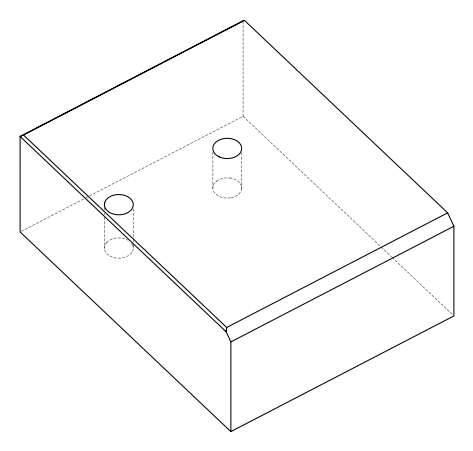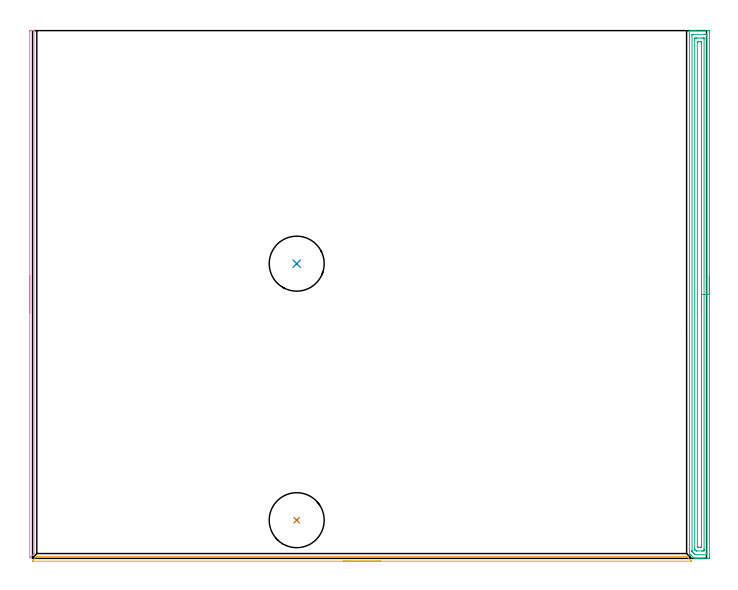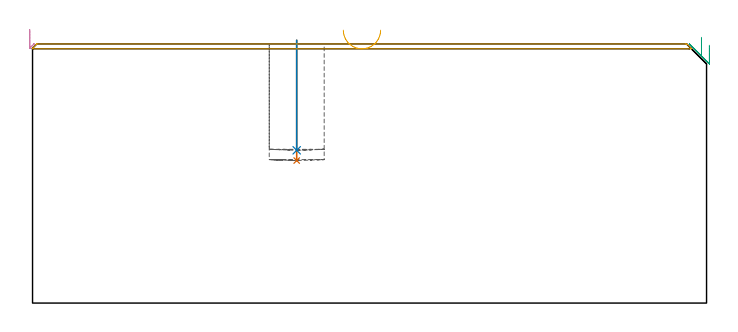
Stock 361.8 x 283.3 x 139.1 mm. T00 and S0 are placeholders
(PLAN: 5 operations, 1 tool changes, 15.2 min)
(1 INDEXABLE_INSERT_DRILL_BLIND_HOLE_FROM_SOLID | STEP1POCKET | NXT0302_030 | 0.26 min | 42522 mm3)
(2 INDEXABLE_INSERT_DRILL_BLIND_HOLE_FROM_SOLID_1 | STEP1POCKET_1 | NXT0302_030 | 0.24 min | 38765 mm3)
(3 AREA_MILL | FG_CHAMFER_SURFACE | UGT0205_001 | 9.3 min | 16218 mm3)
(4 AREA_MILL_1 | FG_CHAMFER_SURFACE_1 | UGT0205_001 | 2.41 min | 749 mm3)
(5 AREA_MILL_2 | FG_CHAMFER_SURFACE_2 | UGT0205_001 | 2.97 min | 1188 mm3)
(TOOL NXT0302_030 | Index. Insert Drill 29.5mm [880-D2950L32-03] | D29.5 PA176 FL89 Z2)
(TOOL UGT0205_001 | Chamfer Mill 20 x 3 x 45 deg. | D20 FL50 Z2)
(OP 1 INDEXABLE_INSERT_DRILL_BLIND_HOLE_FROM_SOLID)
G17 G21 G94 G90
T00 M6
G54
G17 G0 G90 X141.8 Y20.5 S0 M3
G43 Z149.1 H1
G94 G81 G98 Z76.5 F250. R141.1
G80
M5
M2
(OP 2 INDEXABLE_INSERT_DRILL_BLIND_HOLE_FROM_SOLID_1)
G17 G21 G94 G90
T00 M6
G54
G17 G0 G90 X141.8 Y158.2 S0 M3
G43 Z149.1 H1
G94 G81 G98 Z82. F250. R141.1
G80
M5
M2
(OP 3 AREA_MILL)
G17 G21 G94 G90
T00 M6
G54
G17 G0 G90 X363.3 Y151.65 S1061 M3
G43 Z149.1 H0
Z138.4
G94 G1 Y151.612 Z137.528 F250.
Y151.498 Z136.663
Y151.309 Z135.812
Y151.047 Z134.98
Y150.713 Z134.174
Y150.31 Z133.4
Y149.841 Z132.664
Y149.31 Z131.972
Y148.721 Z131.329
Y148.078 Z130.74
Y147.386 Z130.208
Y146.65 Z129.74
Y145.876 Z129.337
Y145.07 Z129.003
Y144.238 Z128.741
Y143.386 Z128.552
Y142.522 Z128.438
Y141.65 Z128.4
Y0.608
X363.295 Y0.204 Z128.403
X363.292 Y0.01 Z128.406
X363.094 Y0. Z128.603
X358.392 Z133.302
X357.829 Z133.868
X357.508 Z134.188
X356.945 Z134.751
X356.624 Z135.071
X355.982 Z135.718
X355.558 Z136.141
X355.315 Y0.002 Z136.378
X355.188 Y0.01 Z136.504
X355.037 Y0.162 Z136.661
X353.698 Y1.501 Z138.
X353.53 Y1.668 Z138.165
X353.365 Y1.834 Z138.333
X353.252 Y1.947 Z138.446
X353.088 Y2.11 Z138.607
X352.927 Y2.272 Z138.771
X352.805 Y2.394 Z138.893
X352.627 Y2.577 Z139.068
X352.597 Y2.612 Z139.096
X352.6 Y2.834 Z139.1
Y283.138
X352.603 Y283.275 Z139.089
X352.616 Y283.292 Z139.075
X352.621 Y283.294 Z139.07
X352.954 Y283.3 Z138.745
X353.329 Z138.37
X353.972 Z137.723
X355.177 Z136.52
X355.74 Z135.954
X362.21 Y283.299 Z129.487
X362.812 Y283.295 Z128.885
X363.292 Y283.291 Z128.406
X363.294 Y283.178 Z128.404
X363.298 Y282.692 Z128.402
X363.3 Y282.199 Z128.4
Y141.65
X361.886 Z129.814
Y2.394
X361.884 Y2.181 Z129.816
X361.882 Y2.075 Z129.818
X361.879 Y2.025 Z129.821
X361.872 Y2.01 Z129.828
X361.824 Y2.008 Z129.876
X361.433 Y2.001 Z130.267
X356.13 Y2. Z135.57
X355.74 Y2.003 Z135.96
X355.685 Y2.006 Z136.015
X355.652 Y2.01 Z136.048
X355.623 Y2.036 Z136.077
X355.5 Y2.153 Z136.2
X355.256 Y2.394 Z136.444
X354.856 Y2.794 Z136.844
X354.363 Y3.286 Z137.337
X354.198 Y3.455 Z137.502
X354.066 Y3.592 Z137.634
X354.026 Y3.635 Z137.674
X354.021 Y3.66 Z137.679
X354.019 Y3.712 Z137.681
X354.014 Y4.136 Z137.686
Y4.179
Y280.906
X354.016 Y281.119 Z137.684
X354.018 Y281.225 Z137.682
X354.021 Y281.275 Z137.679
X354.028 Y281.29 Z137.672
X354.076 Y281.292 Z137.624
X354.467 Y281.299 Z137.233
X361.044 Y281.3 Z130.656
X361.54 Y281.299 Z130.16
X361.768 Y281.293 Z129.932
X361.871 Y281.29 Z129.829
X361.884 Y280.951 Z129.816
X361.885 Y280.906 Z129.815
X361.886 Y280.056 Z129.814
Y141.65
X360.472 Z131.228
X360.471 Y5.072 Z131.229
Y4.758
X360.466 Y4.179 Z131.234
X360.465 Y4.031 Z131.235
X360.329 Y4.009 Z131.371
X360.16 Y4.005 Z131.54
X359.453 Y4. Z132.247
X359.276 Z132.424
X356.624 Y4.001 Z135.076
X356.447 Y4.004 Z135.253
X356.099 Y4.012 Z135.601
X355.923 Y4.179 Z135.777
X355.74 Y4.361 Z135.96
X355.564 Y4.539 Z136.136
X355.477 Y4.63 Z136.223
X355.437 Y4.674 Z136.263
X355.435 Y4.758 Z136.265
X355.431 Y5.072 Z136.269
X355.429 Y5.386 Z136.271
Y278.228
Y278.542
X355.434 Y279.121 Z136.266
X355.435 Y279.269 Z136.265
X355.571 Y279.291 Z136.129
X355.74 Y279.295 Z135.96
X356.447 Y279.3 Z135.253
X356.624 Z135.076
X359.099 Z132.601
X359.983 Z131.717
X360.16 Y279.298 Z131.54
X360.337 Y279.294 Z131.363
X360.454 Y279.29 Z131.246
X360.465 Y279.279 Z131.235
X360.468 Y279.263 Z131.232
X360.47 Y279.226 Z131.23
X360.471 Y279.121 Z131.229
X360.472 Y278.806 Z131.228
Y141.65
X359.057 Z132.643
Y6.186
X359.055 Y6.089 Z132.645
X359.052 Y6.032 Z132.648
X359.049 Y6.01 Z132.651
X359.028 Y6.008 Z132.672
X358.816 Y6.003 Z132.884
X358.392 Y6. Z133.308
X357.473 Z134.227
X357.075 Y6.002 Z134.625
X356.877 Y6.007 Z134.823
X356.855 Y6.01 Z134.845
X356.849 Y6.019 Z134.851
X356.846 Y6.055 Z134.854
X356.844 Y6.109 Z134.856
X356.843 Y8.642 Z134.857
Y277.114
X356.845 Y277.211 Z134.855
X356.848 Y277.268 Z134.852
X356.851 Y277.29 Z134.849
X356.872 Y277.292 Z134.828
X357.084 Y277.297 Z134.616
X357.508 Y277.3 Z134.192
X358.427 Z133.273
X358.825 Y277.298 Z132.875
X359.023 Y277.293 Z132.677
X359.045 Y277.29 Z132.655
X359.051 Y277.281 Z132.649
X359.054 Y277.245 Z132.646
X359.056 Y277.191 Z132.644
X359.057 Y276.664 Z132.643
Y141.65
Y140.778 Z132.681
Y139.913 Z132.795
Y139.062 Z132.983
Y138.23 Z133.246
Y137.424 Z133.58
Y136.65 Z133.982
Y135.914 Z134.451
Y135.222 Z134.982
Y134.579 Z135.572
Y133.989 Z136.215
Y133.458 Z136.907
Y132.99 Z137.643
Y132.587 Z138.416
Y132.253 Z139.222
Y131.991 Z140.054
Y131.802 Z140.906
Y131.688 Z141.771
Y131.65 Z142.643
G0 Z149.1
M5
M2
(OP 4 AREA_MILL_1)
G17 G21 G94 G90
T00 M6
G54
G17 G0 G90 X-1.5 Y131.8 S1061 M3
G43 Z149.1 H0
Z146.8
G94 G1 Y131.838 Z145.928 F250.
Y131.952 Z145.064
Y132.141 Z144.212
Y132.403 Z143.38
Y132.737 Z142.574
Y133.14 Z141.8
Y133.608 Z141.064
Y134.14 Z140.372
Y134.729 Z139.729
Y135.372 Z139.14
Y136.064 Z138.608
Y136.8 Z138.14
Y137.574 Z137.737
Y138.38 Z137.403
Y139.212 Z137.141
Y140.064 Z136.952
Y140.928 Z136.838
Y141.8 Z136.8
Y282.667
X-1.498 Y282.971 Z136.802
X-1.493 Y283.255 Z136.804
X-1.491 Y283.295 Z136.805
X-1.219 Y283.3 Z137.077
X-0.71 Z137.586
X-0.35 Z137.945
X0.567 Z138.867
X0.686 Y283.296 Z138.978
X0.797 Y283.29 Z139.089
X0.8 Y283.114 Z139.1
Y2.719
X0.804 Y2.613 Z139.096
X0.755 Y2.557 Z139.05
X0.595 Y2.394 Z138.894
X-1.313 Y0.486 Z136.984
X-1.414 Y0.385 Z136.885
X-1.492 Y0.319 Z136.804
X-1.495 Y0.343 Z136.803
X-1.499 Y0.421 Z136.799
X-1.5 Y141.8 Z136.8
Y142.672 Z136.838
Y143.536 Z136.952
Y144.388 Z137.141
Y145.22 Z137.403
Y146.026 Z137.737
Y146.8 Z138.14
Y147.536 Z138.608
Y148.228 Z139.14
Y148.871 Z139.729
Y149.46 Z140.372
Y149.992 Z141.064
Y150.46 Z141.8
Y150.863 Z142.574
Y151.197 Z143.38
Y151.459 Z144.212
Y151.648 Z145.064
Y151.762 Z145.928
Y151.8 Z146.8
G0 Z149.1
M5
M2
(OP 5 AREA_MILL_2)
G17 G21 G94 G90
T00 M6
G54
G17 G0 G90 X186.829 Y-1.5 S1061 M3
G43 Z149.1 H0
Z146.5
G94 G1 X186.791 Z145.628 F250.
X186.677 Z144.763
X186.489 Z143.912
X186.226 Z143.08
X185.892 Z142.274
X185.49 Z141.5
X185.021 Z140.764
X184.49 Z140.072
X183.9 Z139.429
X183.257 Z138.84
X182.565 Z138.308
X181.829 Z137.84
X181.055 Z137.437
X180.25 Z137.103
X179.417 Z136.841
X178.566 Z136.652
X177.701 Z136.538
X176.829 Z136.5
X0.118
X-0.042 Y-1.499 Z136.499
X-0.012 Y-1.335 Z136.663
X-0.008 Y-1.317 Z136.681
X0.008 Y-1.202 Z136.794
X0.118 Y-1.082 Z136.918
X1.879 Y0.679 Z138.678
X2.26 Y1.06 Z139.057
X2.305 Y1.094 Z139.092
X2.349 Y1.1 Z139.1
X350.417
X351.095 Y1.098 Z139.088
X351.301 Y0.899 Z138.899
X353.392 Y-1.19 Z136.807
X353.689 Y-1.489 Z136.509
X353.692 Y-1.497 Z136.502
X353.689 Y-1.5 Z136.499
X176.829 Z136.5
X175.958 Z136.538
X175.093 Z136.652
X174.241 Z136.841
X173.409 Z137.103
X172.603 Z137.437
X171.829 Z137.84
X171.094 Z138.308
X170.401 Z138.84
X169.758 Z139.429
X169.169 Z140.072
X168.638 Z140.764
X168.169 Z141.5
X167.766 Z142.274
X167.432 Z143.08
X167.17 Z143.912
X166.981 Z144.763
X166.867 Z145.628
X166.829 Z146.5
G0 Z149.1
M5
M2
